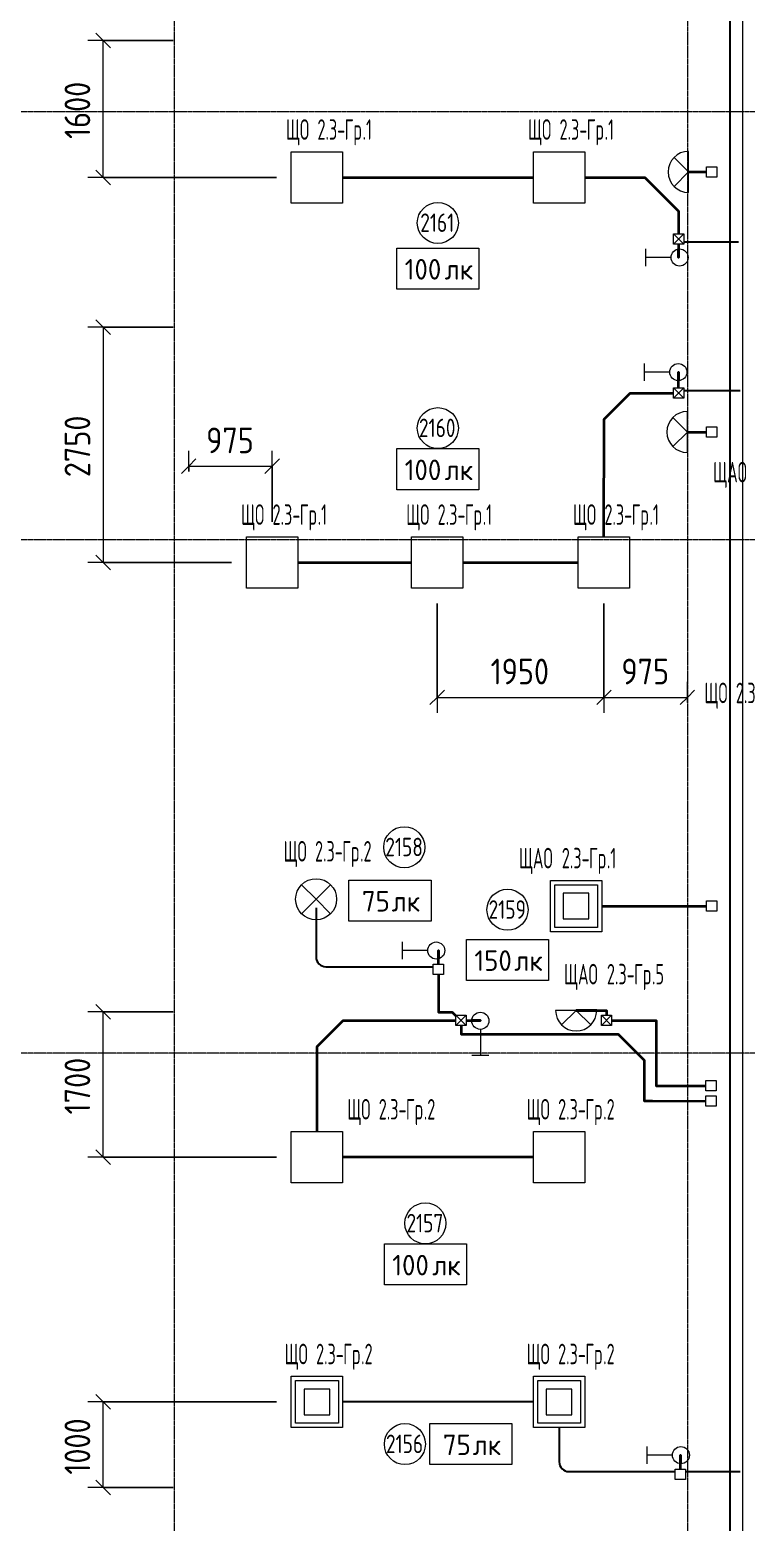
# Model space of a CAD drawing. Header units: millimetres. Extents: x -4730 to 98194, y -4296 to 93388.
# Drawn here: x 76313 to 84688, y 67020 to 84460 of the extents above; entities that cross this region are included whole.
import ezdxf

# ---------------------------------------------------------------- set-up
doc = ezdxf.new("R2010")
doc.units = ezdxf.units.MM
doc.linetypes.add('Линия сетки', pattern=[22.225, 12.7, -3.175, 3.175, -3.175])
for name, color, linetype, lineweight, true_color in [('Кабельные лотки', 5, 'Continuous', 25, 0x0000ff), ('Короба', 7, 'Continuous', 25, 0x008000), ('Соединительные детали коробов', 7, 'Continuous', 25, 0x008000), ('Типовые аннотации', 5, 'Continuous', 18, 0x0000ff)]:
    doc.layers.add(name, color=color, linetype=linetype, lineweight=lineweight, true_color=true_color)
for name, color, linetype, lineweight in [('Марки помещений', 7, 'Continuous', 9), ('Марки силовых электроприборов', 7, 'Continuous', 9), ('Осевая линия', 7, 'Continuous', 18), ('Оси', 7, 'Continuous', 9), ('Провода', 7, 'Continuous', 35), ('Размеры', 7, 'Continuous', 9), ('Размеры-120', 7, 'Continuous', 9)]:
    doc.layers.add(name, color=color, linetype=linetype, lineweight=lineweight)
doc.styles.add('GOST Common', font='GOST_Common.ttf', dxfattribs={"width": 0.6, "height": 240})
doc.styles.add('GOST Common_2', font='GOST_Common.ttf', dxfattribs={"height": 240})
doc.styles.add('GOST Common_3', font='GOST_Common.ttf', dxfattribs={"width": 0.9, "height": 300})
doc.styles.add('GOST Common_4', font='GOST_Common.ttf', dxfattribs={"width": 0.8, "height": 216})
doc.dimstyles.new('ADSK_Проверочный', dxfattribs={"dimscale": 304.8, "dimtxt": 301.714499, "dimasz": 0.556693, "dimexe": 0.590551, "dimexo": 0.590551, "dimgap": 0.19685, "dimtad": 1, "dimdec": 3, "dimrnd": 0.001, "dimdsep": 46, "dimtxsty": 'GOST Common_3', "dimblk1": 'OBLIQUE', "dimblk2": 'OBLIQUE', "dimsah": 1, "dimcen": 0.09, "dimazin": 0, "dimtfac": 1, "dimtdec": 4, "dimtix": 1, "dimtmove": 0, "dimatfit": 3, "dimfxl": 1, "dimtvp": 1, "dimtolj": 1, "dimtzin": 0, "dimarcsym": 2})

# ---------------------------------------------------------------- blocks, each defined once
blk = doc.blocks.new('M_Короб_ отвод - Плоский торец - ПВХ - Стандартная-2386742-2-й этаж')
at = {"layer": 'Соединительные детали коробов'}
for p, q in [((0, 111.95), (0, 150.05)), ((-150.05, 0), (-111.95, 0))]:
    blk.add_line(p, q, dxfattribs=at)
blk.add_arc((-111.95, 111.95), 111.95, 270, 0, dxfattribs=at)
blk = doc.blocks.new('DIMBLOCK211-2-й этаж')
at = {"layer": 'Размеры-120'}
for p, q in [((77171, 84335), (77086, 84420)), ((77990, 84335), (76991, 84335)), ((77171, 82735), (77171, 84335)), ((77171, 84335), (77256, 84250)), ((77171, 84335), (77990, 84335)), ((79195, 82735), (76991, 82735)), ((77171, 82735), (77086, 82820)), ((77171, 82735), (77256, 82650)), ((77171, 82735), (79195, 82735))]:
    blk.add_line(p, q, dxfattribs=at)
at = {"layer": 'Размеры-120', "color": 0, "insert": (76719, 83185), "char_height": 300, "width": 840.71, "attachment_point": 1, "rotation": 90, "line_spacing_factor": 1.022761, "style": 'GOST Common_3'}
blk.add_mtext('1600', dxfattribs=at)
blk = doc.blocks.new('_Oblique')
at = {"color": 0, "linetype": 'ByBlock', "lineweight": -2}
blk.add_line((-0.5, -0.5), (0.5, 0.5), dxfattribs=at)
blk = doc.blocks.new('DIMBLOCK212-2-й этаж')
at = {"layer": 'Размеры-120'}
for p, q in [((77990, 80985), (76991, 80985)), ((77171, 80985), (77086, 81070)), ((77171, 80985), (77171, 78235)), ((77171, 80985), (77256, 80900)), ((77171, 80985), (77990, 80985)), ((77171, 78235), (77086, 78320)), ((78670, 78235), (76991, 78235)), ((77171, 78235), (77256, 78150)), ((77171, 78235), (78670, 78235))]:
    blk.add_line(p, q, dxfattribs=at)
at = {"layer": 'Размеры-120', "color": 0, "insert": (76719, 79232), "char_height": 300, "width": 908.21, "attachment_point": 1, "rotation": 90, "line_spacing_factor": 1.022761, "style": 'GOST Common_3'}
blk.add_mtext('2750', dxfattribs=at)
blk = doc.blocks.new('DIMBLOCK213-2-й этаж')
at = {"layer": 'Размеры-120'}
for p, q in [((78170, 79300), (78170, 79540)), ((79145, 78712), (79145, 79540)), ((78170, 79360), (78085, 79275)), ((78170, 79360), (78255, 79445)), ((78170, 79360), (79145, 79360)), ((78170, 79360), (78170, 79300)), ((79145, 79360), (79060, 79275)), ((79145, 79360), (79230, 79445)), ((79145, 79360), (79145, 78712))]:
    blk.add_line(p, q, dxfattribs=at)
at = {"layer": 'Размеры-120', "color": 0, "insert": (78374, 79812), "char_height": 300, "width": 681.16, "attachment_point": 1, "line_spacing_factor": 1.022761, "style": 'GOST Common_3'}
blk.add_mtext('975', dxfattribs=at)
blk = doc.blocks.new('DIMBLOCK214-2-й этаж')
at = {"layer": 'Размеры-120'}
for p, q in [((83025, 77757), (83025, 76479)), ((83025, 76659), (83025, 77757)), ((83025, 76659), (83110, 76744)), ((84000, 76599), (84000, 76839)), ((84000, 76659), (84085, 76744)), ((83025, 76659), (82940, 76574)), ((83025, 76659), (84000, 76659)), ((84000, 76659), (83915, 76574)), ((84000, 76659), (84000, 76599))]:
    blk.add_line(p, q, dxfattribs=at)
at = {"layer": 'Размеры-120', "color": 0, "insert": (83229, 77111), "char_height": 300, "width": 681.16, "attachment_point": 1, "line_spacing_factor": 1.022761, "style": 'GOST Common_3'}
blk.add_mtext('975', dxfattribs=at)
blk = doc.blocks.new('DIMBLOCK215-2-й этаж')
at = {"layer": 'Размеры-120'}
for p, q in [((81075, 77757), (81075, 76479)), ((81075, 76659), (81075, 77757)), ((83025, 77757), (83025, 76479)), ((83025, 76659), (83025, 77757)), ((81075, 76659), (81160, 76744)), ((83025, 76659), (83110, 76744)), ((81075, 76659), (80990, 76574)), ((81075, 76659), (83025, 76659)), ((83025, 76659), (82940, 76574))]:
    blk.add_line(p, q, dxfattribs=at)
at = {"layer": 'Размеры-120', "color": 0, "insert": (81700, 77111), "char_height": 300, "width": 840.71, "attachment_point": 1, "line_spacing_factor": 1.022761, "style": 'GOST Common_3'}
blk.add_mtext('1950', dxfattribs=at)
blk = doc.blocks.new('DIMBLOCK216-2-й этаж')
at = {"layer": 'Размеры-120'}
for p, q in [((77990, 72985), (76991, 72985)), ((77171, 72985), (77086, 73070)), ((77171, 71285), (77171, 72985)), ((77171, 72985), (77256, 72900)), ((77171, 72985), (77990, 72985)), ((77171, 71285), (77086, 71370)), ((79195, 71285), (76991, 71285)), ((77171, 71285), (77256, 71200)), ((77171, 71285), (79195, 71285))]:
    blk.add_line(p, q, dxfattribs=at)
at = {"layer": 'Размеры-120', "color": 0, "insert": (76719, 71785), "char_height": 300, "width": 840.71, "attachment_point": 1, "rotation": 90, "line_spacing_factor": 1.022761, "style": 'GOST Common_3'}
blk.add_mtext('1700', dxfattribs=at)
blk = doc.blocks.new('DIMBLOCK217-2-й этаж')
at = {"layer": 'Размеры-120'}
for p, q in [((79195, 68425), (76991, 68425)), ((77171, 68425), (77086, 68510)), ((77171, 67425), (77171, 68425)), ((77171, 68425), (77256, 68340)), ((77171, 68425), (79195, 68425)), ((77171, 67425), (77086, 67510)), ((77990, 67425), (76991, 67425)), ((77171, 67425), (77256, 67340)), ((77171, 67425), (77990, 67425))]:
    blk.add_line(p, q, dxfattribs=at)
at = {"layer": 'Размеры-120', "color": 0, "insert": (76719, 67575), "char_height": 300, "width": 840.71, "attachment_point": 1, "rotation": 90, "line_spacing_factor": 1.022761, "style": 'GOST Common_3'}
blk.add_mtext('1000', dxfattribs=at)
blk = doc.blocks.new('Морка помещения_освещённость_ - Морка помещения_освещённость_-1484368-2-й этаж')
at = {"layer": 'Марки помещений', "color": 190, "true_color": 0x8000ff}
for p, q in [((-4, 0), (-4, 4)), ((-4, 4), (4, 4)), ((4, 4), (4, 0)), ((4, 0), (-4, 0))]:
    blk.add_line(p, q, dxfattribs=at)
blk = doc.blocks.new('ADSK_Марка_Помещение_1_ГОСТ21-501-2011 - Номер-85995-2-й этаж')
at = {"layer": 'Марки помещений'}
blk.add_circle((0, 0), 2, dxfattribs=at)

msp = doc.modelspace()

# ---------------------------------------------------------------- linework, layer by layer
at = {"layer": 'Кабельные лотки'}
msp.add_line((84497.9607, 87248.1437), (84497.9607, 46268.1437), dxfattribs=at)
at = {"layer": 'Короба'}
for p, q in [((83957.6684, 81983.3026), (84597.6684, 81983.3026)), ((83957.6684, 80246.3026), (84617.6684, 80246.3026)), ((79660, 74200), (79660, 73661.55)), ((79810.05, 73511.5), (81028.6654, 73511.5)), ((82204.764, 68425), (79969.764, 68425)), ((82502.264, 68127.5), (82502.264, 67761.4223)), ((82652.314, 67611.3723), (83859.102, 67611.3723)), ((83979.102, 67611.3723), (84619.102, 67611.3723))]:
    msp.add_line(p, q, dxfattribs=at)
at = {"layer": 'Осевая линия'}
msp.add_line((84647.9607, 46268.1437), (84647.9607, 87248.1437), dxfattribs=at)
at = {"layer": 'Оси', "linetype": 'Линия сетки'}
for p, q in [((78000, 93388.3703), (78000, -3096.3487)), ((84000, 93388.3703), (84000, -3096.3487)), ((98194.2682, 83500), (-3530.0173, 83500)), ((98194.2682, 78500), (-3530.0173, 78500)), ((98194.2682, 72500), (-3530.0173, 72500))]:
    msp.add_line(p, q, dxfattribs=at)
at = {"layer": 'Провода'}
for p, q in [((79970, 82735), (82200, 82735)), ((84015, 82800.0006), (84225.5161, 82800)), ((84000, 79760.0006), (84225.5161, 79760)), ((79445, 78235), (80775, 78235)), ((81375, 78235), (82725, 78235)), ((83000, 74220.0004), (84225.5161, 74220)), ((82200, 71285), (79970, 71285))]:
    msp.add_line(p, q, dxfattribs=at)
at = {"layer": 'Провода', "flags": 128}
for points in [[(82800, 82735), (83502.264, 82735), (83897.6635, 82339.6005), (83897.6675, 82074.8026)], [(83897.667, 81954.8026), (83897.6635, 81800), (83897.6635, 81899.314)], [(83897.6672, 80274.8026), (83897.6635, 80460), (83897.6635, 80360.0547)], [(83025.3431, 78535), (83026.9154, 79910.0048), (83332.064, 80214.8039), (83837.6684, 80214.8027)], [(81088.664, 73540), (81088.6605, 73700), (81088.6605, 73602.9983)], [(81088.6648, 73420), (81088.6605, 72980), (81248.6605, 72980), (81294.3625, 72938.5173)], [(82940, 73000), (82700, 73000), (83054.3577, 73000), (83054.36, 72944.0567)], [(79670.4247, 71585), (79671.8324, 72579.2591), (79977.064, 72884.0584), (81294.3625, 72884.0568)], [(81354.3607, 72824.0567), (81354.3577, 72724.0588), (83189.5577, 72724.0588), (83494.3577, 72419.2588), (83494.3577, 71944.0588), (83594.3577, 71944.0588), (84215.5518, 71941.2448)], [(81414.3625, 72884.0572), (81580, 72884.0588), (81480.1106, 72884.0588)], [(83114.3625, 72884.0569), (83634.3577, 72884.0588), (83634.3577, 72120.975), (84215.5518, 72120.9732)], [(83919.1007, 67639.8723), (83919.0971, 67802.5668), (83919.0971, 67702.7052)]]:
    msp.add_lwpolyline(points, dxfattribs=at)
at = {"layer": 'Типовые аннотации'}
for p, q in [((79370, 83035), (79970, 83035)), ((79370, 82435), (79370, 83035)), ((79970, 83035), (79970, 82435)), ((82200, 83035), (82800, 83035)), ((82200, 82435), (82200, 83035)), ((82800, 83035), (82800, 82435)), ((79970, 82435), (79370, 82435)), ((82800, 82435), (82200, 82435)), ((83509.3567, 81900), (83509.3567, 81700)), ((83809.3567, 81800), (83509.3567, 81800)), ((83494.3567, 80560), (83494.3567, 80360)), ((83794.3567, 80460), (83494.3567, 80460)), ((78845, 78535), (79445, 78535)), ((78845, 77935), (78845, 78535)), ((79445, 78535), (79445, 77935)), ((80775, 78535), (81375, 78535)), ((80775, 77935), (80775, 78535)), ((81375, 78535), (81375, 77935)), ((82725, 78535), (83325, 78535)), ((82725, 77935), (82725, 78535)), ((83325, 78535), (83325, 77935)), ((79445, 77935), (78845, 77935)), ((81375, 77935), (80775, 77935)), ((83325, 77935), (82725, 77935)), ((79660, 74300), (79490.2944, 74469.7056)), ((79660, 74300), (79829.7056, 74469.7056)), ((79660, 74300), (79490.2944, 74130.2944)), ((79660, 74300), (79829.7056, 74130.2944)), ((80664.3567, 73800), (80664.3567, 73600)), ((80964.3567, 73700), (80664.3567, 73700)), ((81580, 72779.3567), (81580, 72479.3567)), ((81480, 72479.3567), (81680, 72479.3567)), ((79370, 71585), (79970, 71585)), ((79370, 70985), (79370, 71585)), ((79970, 71585), (79970, 70985)), ((82200, 71585), (82800, 71585)), ((82200, 70985), (82200, 71585)), ((82800, 71585), (82800, 70985)), ((79970, 70985), (79370, 70985)), ((82800, 70985), (82200, 70985)), ((79370, 68725), (79970, 68725)), ((79370, 68125), (79370, 68725)), ((79970, 68725), (79970, 68125)), ((82200, 68725), (82800, 68725)), ((82200, 68125), (82200, 68725)), ((82800, 68725), (82800, 68125)), ((79420, 68675), (79920, 68675)), ((79420, 68175), (79420, 68675)), ((79520, 68575), (79520, 68275)), ((79820, 68575), (79520, 68575)), ((79820, 68275), (79820, 68575)), ((79920, 68675), (79920, 68175)), ((82250, 68675), (82750, 68675)), ((82250, 68175), (82250, 68675)), ((82350, 68575), (82350, 68275)), ((82650, 68575), (82350, 68575)), ((82650, 68275), (82650, 68575)), ((82750, 68675), (82750, 68175)), ((79520, 68275), (79820, 68275)), ((82350, 68275), (82650, 68275)), ((79970, 68125), (79370, 68125)), ((79920, 68175), (79420, 68175)), ((82800, 68125), (82200, 68125)), ((82750, 68175), (82250, 68175)), ((83524.3567, 67902.5668), (83524.3567, 67702.5668)), ((83824.3567, 67802.5668), (83524.3567, 67802.5668))]:
    msp.add_line(p, q, dxfattribs=at)
at = {"layer": 'Типовые аннотации', "color": 1, "true_color": 0xff0000}
for p, q in [((84015, 82560), (84015, 83040)), ((84015, 82800), (83845.2944, 82969.7056)), ((84225.5161, 82860), (84345.5161, 82860)), ((84225.5161, 82740), (84225.5161, 82860)), ((84345.5161, 82860), (84345.5161, 82740)), ((84015, 82800), (83845.2944, 82630.2944)), ((84345.5161, 82740), (84225.5161, 82740)), ((84000, 79760), (83830.2944, 79929.7056)), ((84000, 79520), (84000, 80000)), ((84000, 79760), (83830.2944, 79590.2944)), ((84225.5161, 79820), (84345.5161, 79820)), ((84225.5161, 79700), (84225.5161, 79820)), ((84345.5161, 79820), (84345.5161, 79700)), ((84345.5161, 79700), (84225.5161, 79700)), ((82400, 74520), (83000, 74520)), ((82400, 73920), (82400, 74520)), ((82450, 74470), (82950, 74470)), ((82450, 73970), (82450, 74470)), ((82950, 74470), (82950, 73970)), ((83000, 74520), (83000, 73920)), ((82550, 74370), (82550, 74070)), ((82850, 74370), (82550, 74370)), ((82850, 74070), (82850, 74370)), ((84225.5161, 74280), (84345.5161, 74280)), ((84225.5161, 74160), (84225.5161, 74280)), ((84345.5161, 74160), (84225.5161, 74160)), ((84345.5161, 74280), (84345.5161, 74160)), ((82950, 73970), (82450, 73970)), ((82550, 74070), (82850, 74070)), ((83000, 73920), (82400, 73920)), ((82940, 73000), (82460, 73000)), ((82700, 73000), (82530.2944, 72830.2944)), ((82700, 73000), (82869.7056, 72830.2944)), ((82994.3625, 72944.0567), (83114.3625, 72944.0567)), ((82994.3625, 72824.0567), (82994.3625, 72944.0567)), ((82994.3625, 72944.0567), (83114.3625, 72824.0567)), ((82994.3625, 72824.0567), (83114.3625, 72944.0567)), ((83114.3625, 72944.0567), (83114.3625, 72824.0567)), ((83114.3625, 72824.0567), (82994.3625, 72824.0567)), ((84215.5518, 72180.973), (84335.5518, 72180.973)), ((84215.5518, 72060.973), (84215.5518, 72180.973)), ((84335.5518, 72060.973), (84215.5518, 72060.973)), ((84335.5518, 72180.973), (84335.5518, 72060.973))]:
    msp.add_line(p, q, dxfattribs=at)
at = {"layer": 'Типовые аннотации', "color": 7}
for p, q in [((83837.6684, 82074.8026), (83957.6684, 82074.8026)), ((83837.6684, 81954.8026), (83837.6684, 82074.8026)), ((83837.6684, 82074.8026), (83957.6684, 81954.8026)), ((83837.6684, 81954.8026), (83957.6684, 82074.8026)), ((83957.6684, 82074.8026), (83957.6684, 81954.8026)), ((83957.6684, 81954.8026), (83837.6684, 81954.8026)), ((83837.6684, 80274.8026), (83957.6684, 80274.8026)), ((83837.6684, 80154.8026), (83837.6684, 80274.8026)), ((83837.6684, 80274.8026), (83957.6684, 80154.8026)), ((83837.6684, 80154.8026), (83957.6684, 80274.8026)), ((83957.6684, 80274.8026), (83957.6684, 80154.8026)), ((83957.6684, 80154.8026), (83837.6684, 80154.8026)), ((84215.5518, 72000.973), (84335.5518, 72000.973)), ((84215.5518, 71880.973), (84215.5518, 72000.973)), ((84335.5518, 71880.973), (84215.5518, 71880.973)), ((84335.5518, 72000.973), (84335.5518, 71880.973)), ((83859.102, 67639.8723), (83979.102, 67639.8723)), ((83859.102, 67519.8723), (83859.102, 67639.8723)), ((83979.102, 67519.8723), (83859.102, 67519.8723)), ((83979.102, 67639.8723), (83979.102, 67519.8723))]:
    msp.add_line(p, q, dxfattribs=at)
at = {"layer": 'Типовые аннотации', "color": 16, "true_color": 0x800000}
for p, q in [((81028.6654, 73540), (81148.6654, 73540)), ((81028.6654, 73420), (81028.6654, 73540)), ((81148.6654, 73540), (81148.6654, 73420)), ((81148.6654, 73420), (81028.6654, 73420)), ((81294.3625, 72944.0567), (81414.3625, 72944.0567)), ((81294.3625, 72824.0567), (81294.3625, 72944.0567)), ((81294.3625, 72944.0567), (81414.3625, 72824.0567)), ((81294.3625, 72824.0567), (81414.3625, 72944.0567)), ((81414.3625, 72944.0567), (81414.3625, 72824.0567)), ((81414.3625, 72824.0567), (81294.3625, 72824.0567))]:
    msp.add_line(p, q, dxfattribs=at)
at = {"layer": 'Типовые аннотации'}
for centre, radius in [((83909.3567, 81800), 100), ((83894.3567, 80460), 100), ((79660, 74300), 240), ((81064.3567, 73700), 100), ((81580, 72879.3567), 100), ((83924.3567, 67802.5668), 100)]:
    msp.add_circle(centre, radius, dxfattribs=at)
at = {"layer": 'Типовые аннотации', "color": 1, "true_color": 0xff0000}
for centre, start, end in [((84015, 82800), 90, 270), ((84000, 79760), 90, 270), ((82700, 73000), 180, 0)]:
    msp.add_arc(centre, 240, start, end, dxfattribs=at)

# ---------------------------------------------------------------- block references
at = {"layer": 'Марки помещений', "xscale": 120, "yscale": 120, "zscale": 120}
for p in [(81082.9943, 82203.5115), (81082.9943, 79805.4762), (80690.0431, 74907.563), (81897.4219, 74176.7616), (80937.4219, 70512.2069), (80697.4219, 67932.1106)]:
    msp.add_blockref('ADSK_Марка_Помещение_1_ГОСТ21-501-2011 - Номер-85995-2-й этаж', p, dxfattribs=at)
at = {"layer": 'Марки помещений', "color": 190, "true_color": 0x8000ff, "xscale": 120, "yscale": 120, "zscale": 120}
for p in [(81082.9943, 81429.8098), (81082.9943, 79085.4762), (80523.302, 74044.1138), (81897.4219, 73350.9194), (80937.4219, 69792.2069), (81469.7152, 67692.1106)]:
    msp.add_blockref('Морка помещения_освещённость_ - Морка помещения_освещённость_-1484368-2-й этаж', p, dxfattribs=at)
at = {"layer": 'Соединительные детали коробов', "rotation": 270}
for p in [(79660, 73511.5), (82502.264, 67611.3723)]:
    msp.add_blockref('M_Короб_ отвод - Плоский торец - ПВХ - Стандартная-2386742-2-й этаж', p, dxfattribs=at)

# ---------------------------------------------------------------- texts
at = {"layer": 'Марки помещений', "char_height": 216, "attachment_point": 1, "style": 'GOST Common_4'}
for s, insert, width in [('2161', (80877.7184, 82314.2987), 507.9492), ('2160', (80861.8784, 79916.2634), 546.4302), ('2158', (80468.9272, 75018.3502), 546.4302), ('2159', (81676.306, 74287.5489), 546.4302), ('2157', (80716.306, 70622.9941), 546.4302), ('2156', (80476.306, 68042.8978), 546.4302)]:
    msp.add_mtext(s, dxfattribs=dict(at, insert=insert, width=width))
at = {"layer": 'Марки помещений', "color": 190, "true_color": 0x8000ff, "char_height": 240, "attachment_point": 1, "style": 'GOST Common_2'}
for s, insert, width in [('100', (80695.1105, 81781.5218), 567.59475), ('лк', (81163.423, 81781.5218), 413.67075), ('100', (80695.1105, 79437.1882), 567.59475), ('лк', (81163.423, 79437.1882), 413.67075), ('75', (80194.8182, 74395.8258), 423.291), ('лк', (80544.0682, 74395.8258), 413.67075), ('150', (81509.5381, 73702.6314), 567.59475), ('лк', (81977.8506, 73702.6314), 413.67075), ('100', (80549.5381, 70143.9189), 567.59475), ('лк', (81017.8506, 70143.9189), 413.67075), ('75', (81141.2314, 68043.8225), 423.291), ('лк', (81490.4814, 68043.8225), 413.67075)]:
    msp.add_mtext(s, dxfattribs=dict(at, insert=insert, width=width))
at = {"layer": 'Марки силовых электроприборов', "char_height": 240, "attachment_point": 1, "style": 'GOST Common'}
for s, insert, width in [('ЩО', (79307.1253, 83415.1824), 340.55685), (' 2.3-', (79588.1128, 83415.1824), 490.63275), ('Гр', (79992.9253, 83415.1824), 253.9746), ('.1', (80202.4753, 83415.1824), 138.5316), ('ЩО', (82137.1253, 83415.1824), 340.55685), (' 2.3-', (82418.1128, 83415.1824), 490.63275), ('Гр', (82822.9253, 83415.1824), 253.9746), ('.1', (83032.4753, 83415.1824), 138.5316), ('ЩАО', (84301.2053, 79411.0188), 502.17705), ('ЩО', (78782.1253, 78915.1824), 340.55685), (' 2.3-', (79063.1128, 78915.1824), 490.63275), ('Гр', (79467.9253, 78915.1824), 253.9746), ('.1', (79677.4753, 78915.1824), 138.5316), ('ЩО', (80712.1253, 78915.1824), 340.55685), (' 2.3-', (80993.1128, 78915.1824), 490.63275), ('Гр', (81397.9253, 78915.1824), 253.9746), ('.1', (81607.4753, 78915.1824), 138.5316), ('ЩО', (82662.1253, 78915.1824), 340.55685), (' 2.3-', (82943.1128, 78915.1824), 490.63275), ('Гр', (83347.9253, 78915.1824), 253.9746), ('.1', (83557.4753, 78915.1824), 138.5316), ('ЩО', (84198.944, 76830.706), 340.55685), (' 2.3-', (84479.9315, 76830.706), 490.63275), ('ЩО', (79278.3014, 74980.1824), 340.55685), (' 2.3-', (79559.2889, 74980.1824), 490.63275), ('Гр', (79964.1014, 74980.1824), 253.9746), ('.2', (80173.6514, 74980.1824), 178.93665), ('ЩАО', (82030.5253, 74900.1824), 502.17705), (' 2.3-', (82444.8628, 74900.1824), 490.63275), ('Гр', (82849.6753, 74900.1824), 253.9746), ('.1', (83059.2253, 74900.1824), 138.5316), ('ЩАО', (82557.7772, 73544.1377), 502.17705), (' 2.3-', (82972.1147, 73544.1377), 490.63275), ('Гр', (83376.9272, 73544.1377), 253.9746), ('.5', (83586.4772, 73544.1377), 178.93665), ('ЩО', (80023.454, 71965.1824), 340.55685), (' 2.3-', (80304.4415, 71965.1824), 490.63275), ('Гр', (80709.254, 71965.1824), 253.9746), ('.2', (80918.804, 71965.1824), 178.93665), ('ЩО', (82120.5653, 71965.1824), 340.55685), (' 2.3-', (82401.5528, 71965.1824), 490.63275), ('Гр', (82806.3653, 71965.1824), 253.9746), ('.2', (83015.9153, 71965.1824), 178.93665), ('ЩО', (79290.5653, 69105.1824), 340.55685), (' 2.3-', (79571.5528, 69105.1824), 490.63275), ('Гр', (79976.3653, 69105.1824), 253.9746), ('.2', (80185.9153, 69105.1824), 178.93665), ('ЩО', (82120.5653, 69105.1824), 340.55685), (' 2.3-', (82401.5528, 69105.1824), 490.63275), ('Гр', (82806.3653, 69105.1824), 253.9746), ('.2', (83015.9153, 69105.1824), 178.93665)]:
    msp.add_mtext(s, dxfattribs=dict(at, insert=insert, width=width))

# ---------------------------------------------------------------- dimensions: what is measured, and where the dimension line sits
at = {"layer": 'Размеры'}
for base, p1, p2, override, picture, middle in [((77170.7267, 84335), (79374.764, 82735), (78170, 84335), {"dimpost": '<>', "dimfxl": 2002.862015}, 'DIMBLOCK211-2-й этаж', (76960.7267, 83535)), ((77170.7267, 78235), (78170, 80985), (78849.764, 78235), {"dimpost": '<>', "dimfxl": 2832.768799}, 'DIMBLOCK212-2-й этаж', (76960.7267, 79610)), ((77170.7267, 72985), (79374.764, 71285), (78170, 72985), {"dimpost": '<>', "dimfxl": 2083.616148}, 'DIMBLOCK216-2-й этаж', (76960.7267, 72135)), ((77170.7267, 68425), (78170, 67425), (79374.764, 68425), {"dimpost": '<>', "dimfxl": 1565.712697}, 'DIMBLOCK217-2-й этаж', (76960.7267, 67925))]:
    dim = msp.add_linear_dim(base=base, p1=p1, p2=p2, angle=90, dimstyle='ADSK_Проверочный', override=override, dxfattribs=at)
    dim.commit()
    dim.dimension.update_dxf_attribs({"geometry": picture, "text_midpoint": middle})
for base, p1, p2, override, picture, middle in [((79145, 79359.9502), (78170, 79479.9321), (79145, 78532.5), {"dimpost": '<>', "dimfxl": 1359.504503}, 'DIMBLOCK213-2-й этаж', (78657.5, 79569.9502)), ((83025, 76659.1896), (81075, 77937.5), (83025, 77937.5), {"dimpost": '<>', "dimfxl": 1950}, 'DIMBLOCK215-2-й этаж', (82050, 76869.1896)), ((84000, 76659.1896), (83025, 77937.5), (84000, 76779.1714), {"dimpost": '<>', "dimfxl": 1514.05087}, 'DIMBLOCK214-2-й этаж', (83512.5, 76869.1896))]:
    dim = msp.add_linear_dim(base=base, p1=p1, p2=p2, dimstyle='ADSK_Проверочный', override=override, dxfattribs=at)
    dim.commit()
    dim.dimension.update_dxf_attribs({"geometry": picture, "text_midpoint": middle})

doc.saveas('drawing.dxf')
